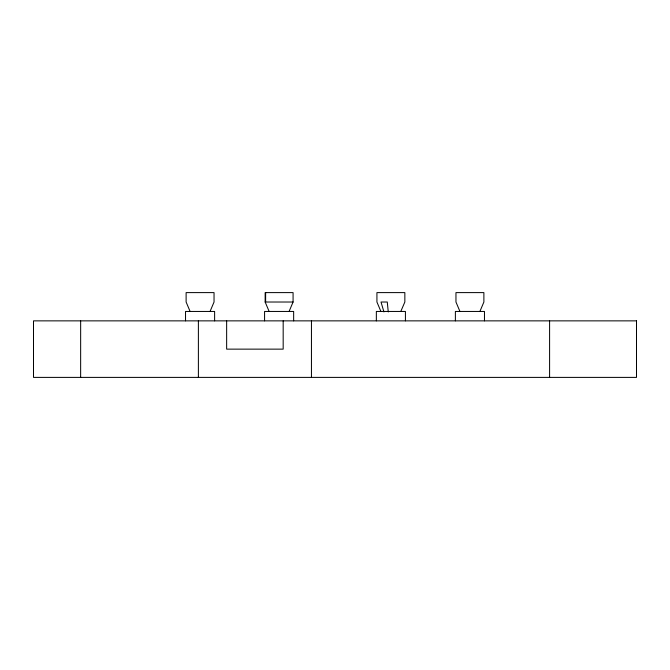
<?xml version="1.0" encoding="UTF-8"?>
<svg xmlns="http://www.w3.org/2000/svg" width="670" height="670" viewBox="0 0 670 670"><rect width="100%" height="100%" fill="white"/><g stroke="black" fill="none" stroke-linecap="round" stroke-linejoin="round"><path stroke-width="1" d="M210.053 311.45L214.04 302.019L214.04 292.606L186.118 292.606L186.118 302.019L190.104 311.45M289.088 311.45L293.075 302.019L293.075 292.606L265.153 292.606L265.153 302.019L269.139 311.45M479.896 311.45L483.882 302.019L483.882 292.606L455.96 292.606L455.96 302.019L459.947 311.45M400.786 311.466L404.847 302.019L404.847 292.606L376.925 292.606L376.925 302.019L380.912 311.45M265.153 302.019L293.075 302.019M383.944 311.918L381.012 302.019L387.277 302.019L388.265 311.944M549.593 320.863L549.593 377.394M484.469 320.863L484.469 311.45L455.382 311.45L455.382 320.863M405.425 320.863L405.425 311.45L376.347 311.45L376.347 320.863M311.45 320.863L311.45 377.394M293.653 320.863L293.653 311.45L264.575 311.45L264.575 320.863M283.175 320.863L283.175 349.137L226.644 349.137L226.644 320.863M265.63 292.606L265.63 302.019M214.618 320.863L214.618 311.45L185.531 311.45L185.531 320.863M198.387 320.863L198.387 377.394M80.66 320.863L80.643 377.394M636.5 320.863L33.5 320.863L33.5 377.394L636.5 377.394L636.5 320.863"/></g></svg>
